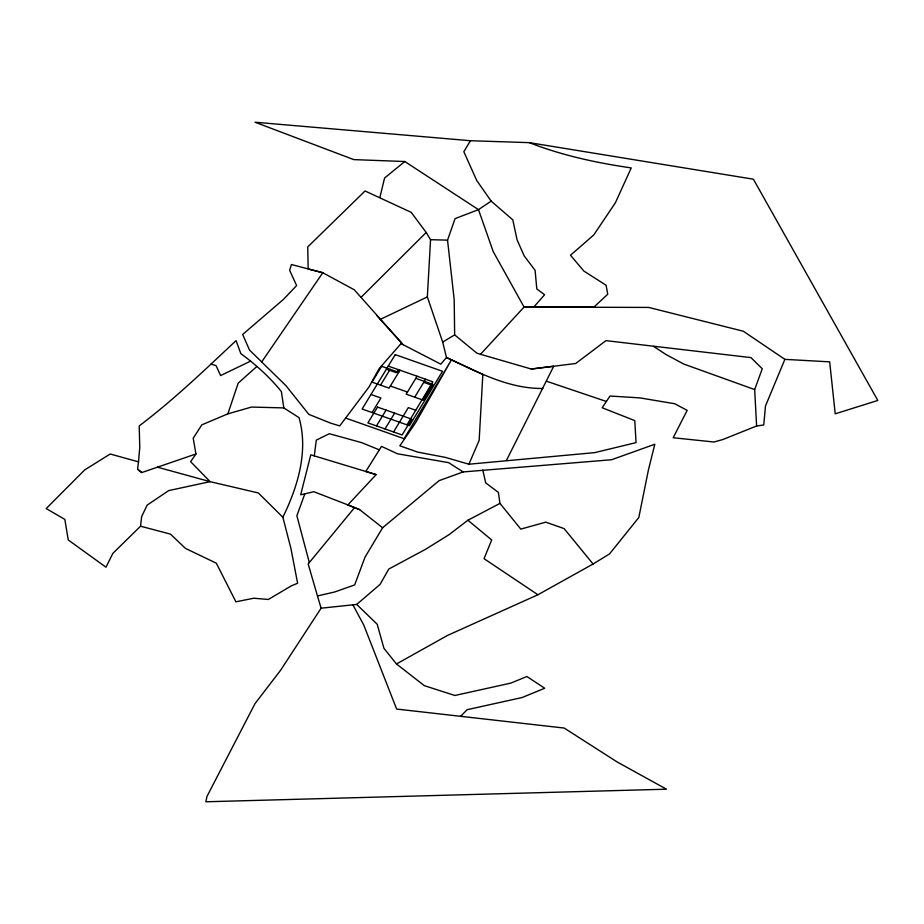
<?xml version="1.0" encoding="UTF-8"?>
<svg xmlns="http://www.w3.org/2000/svg" width="924" height="924" viewBox="0 0 924 924"><rect width="100%" height="100%" fill="white"/><g stroke="black" fill="none" stroke-linecap="round" stroke-linejoin="round"><path stroke-width="1.39" d="M542.873 388.473C508.108 388.819 477.165 371.783 446.5 357.53L442.688 342.088L427.35 296.927L430.549 239.686L426.195 232.478L411.226 212.37L365.061 190.979L307.738 246.927L308.166 268.976L322.799 272.742L354.25 289.766L401.617 342.966L379.187 368.572L369.057 386.902L339.72 425.906L330.399 423.053L308.789 414.345L286.036 385.758L249.48 350.011L242.677 334.453L283.287 299.549L296.616 285.562L289.651 270.316L291.418 264.518L322.799 272.742L261.677 361.942M138.508 461.838L139.767 447.389L139.201 425.906C173.597 399.93 204.666 370.039 236.07 340.621L240.841 353.649C255.809 364.599 269.692 377.119 281.381 391.568L283.818 407.911L299.018 417.636C308.662 451.131 297.713 486.913 282.86 517.244L290.921 548.417L297.62 583.24L291.21 585.92L268.353 599.468L253.8 598.221L235.897 601.813L216.32 563.201L185.435 548.382L170.478 534.13L140.552 526.206L112.809 553.43L105.994 567.221L68.237 539.951L64.842 519.404L46.2 508.558L84.673 469.946L110.175 454.007L138.508 461.838L137.56 469.196L141.753 472.568L195.946 453.961L193.208 438.23L201.848 424.844L227.858 413.848L251.547 407.057L283.818 407.911M314.276 455.867L316.32 440.113L329.325 433.714L361.665 442.642L379.337 449.838M140.552 526.206L141.649 516.574L147.147 505.116L168.722 490.586L210.106 481.658L258.339 492.966L282.86 517.244M379.914 197.32L384.58 178.009L404.804 161.527L478.493 209.644L493.243 251.64L524.07 307.068L648.706 307.426L743.323 331.231L784.88 359.355L829.671 361.85L835.215 413.825L877.8 400.45L753.395 179.198L529.406 142.654L470.478 140.725L255.001 122.222L353.8 159.609L404.804 161.527M304.851 493.82L296.87 515.777L309.321 562.566M227.858 413.848L238.196 383.148L256.803 366.516M447.539 240.148L455.07 218.63L478.493 209.644L491.152 201.12L512.797 219.843L517.105 239.893L524.185 255.902L535.1 270.305L536.809 288.958L544.606 294.721L533.76 307.057L524.07 307.068L480.515 354.296L476.807 353.118L454.654 334.869L454.192 299.619L447.539 240.148L430.549 239.686M345.611 418.064L404.123 438.692L451.466 359.863L415.673 422.603L399.838 445.818L417.856 452.148L445.46 457.403L468.895 464.218L594.721 452.633L636.047 442.619L634.788 420.616L602.182 407.761L610.013 396.026L639.87 397.886L674.728 403.742L687.167 410.348L673.203 437.745L713.998 442.007L722.857 439.524L756.606 425.987L754.665 389.57L762.254 368.78L750.981 357.611L605.971 340.644L575.687 363.502L531.3 369.034L480.515 354.296M784.88 359.355L765.476 406.006L763.755 424.994L756.606 425.987M468.895 464.218L479.163 440.367L482.836 374.451L446.5 357.53L440.771 364.137L401.039 343.624M506.479 460.348L553.719 366.239L531.3 369.034M382.617 527.754L364.992 557.23L354.666 584.915L334.592 592.007L317.463 595.934L308.177 563.963L354.562 507.611L359.632 509.644L382.617 527.754L439.096 480.653L463.12 471.933L611.572 459.748L654.804 444.248L648.417 469.981L638.807 517.544L609.494 553.95L593.081 564.01L537.918 594.756L447.435 635.469L396.488 663.975L383.922 648.29L377.211 624.266L356.71 604.435L321.102 608.2L280.723 670.085L254.989 703.672L207.022 796.338L205.844 801.778L666.481 789.2L617.174 761.988L564.183 728.054L396.639 709.054L363.779 625.086L352.91 604.839M406.976 424.844L432.825 381.785L388.276 366.089M470.478 140.725L463.836 151.709L476.692 180.434L491.152 201.12M380.538 385.123L390.159 369.323M372.083 412.543L380.942 397.99L370.986 394.479M398.232 369.6L396.35 372.695L386.382 369.184M400 370.212L389.085 388.138L371.979 382.109L381.612 366.308L398.706 372.337M376.449 425.929L386.082 410.117M385.008 428.932L394.629 413.132M417.094 376.241L406.179 394.167L423.284 400.196L432.906 384.384L415.812 378.355M393.555 431.947L408.304 407.634L415.731 410.256M414.726 397.181L425.594 379.244M195.946 453.973L190.621 461.665L210.106 481.658L157.438 467.174M376.16 474.613L347.886 504.908L313.86 491.718L300.681 494.79L310.787 454.816L376.16 474.613L365.8 471.483L381.497 446.384L397.459 453.776L448.625 462.647L463.12 471.933M460.672 716.319L467.128 709.69L522.106 697.528L544.721 688.241L526.888 676.518L510.845 683.102L454.897 695.483L424.324 685.666L396.488 663.975M360.961 297.447L426.195 232.478M356.71 604.435L380.111 584.361L388.761 569.057L425.687 549.226L449.029 534.684L467.902 520.235L499.965 503.384L498.359 492.377L485.701 482.882L482.778 470.004M442.688 342.088L454.654 334.869M250.727 361.065L220.617 375.56L216.02 365.569L210.845 364.137M376.819 315.581L380.284 319.392L427.35 296.927M533.76 307.057L593.993 307.022L607.749 294.236L606.098 285.25L583.899 271.079L570.489 255.255L593.739 234.985L615.419 202.737L631.242 167.914C596.604 162.901 562.035 155.44 529.406 142.654M546.534 381.231L606.433 401.49M423.7 382.34L430.965 384.904M390.367 386.024L407.472 392.053M754.665 389.57L683.737 364.044L665.961 354.504L653.626 346.408M359.632 509.644L347.886 504.908L354.562 507.611M537.918 594.756L484.061 558.685L491.683 539.962L467.902 520.235M137.56 469.196L141.753 472.568M380.284 319.392L403.141 344.71M593.081 564.01L564.125 528.62L545.772 522.152L520.801 529.106L499.965 503.384M317.463 595.934L321.102 608.2M395.253 354.631L362.116 409.032L409.401 425.698L442.527 371.298L395.253 354.631M377.535 407.103L367.902 422.915L402.102 434.961L411.723 419.161L377.535 407.103"/></g></svg>
